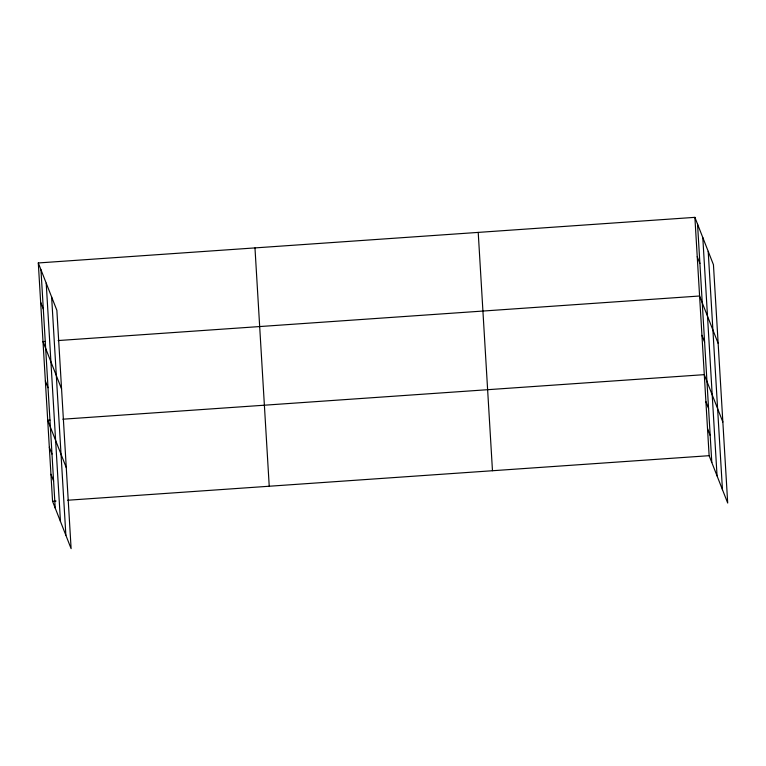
<?xml version="1.0" encoding="UTF-8"?>
<svg xmlns="http://www.w3.org/2000/svg" width="766" height="766" viewBox="0 0 766 766"><rect width="100%" height="100%" fill="white"/><g stroke="black" fill="none" stroke-linecap="round" stroke-linejoin="round"><path stroke-width="1.15" d="M38.3 262.958L56.866 310.316L71.114 548.648L52.557 501.29L38.3 262.958L694.886 217.352L713.443 264.71L727.7 503.042L709.134 455.684L694.886 217.352M45.338 341.445L43.001 341.607L61.567 388.965M58.149 340.554L699.588 296.002L718.144 343.36M50.039 420.094L47.712 420.256L66.269 467.614M62.85 419.203L704.289 374.651L722.855 422.009M52.557 501.29L56.052 501.041M67.705 500.236L709.134 455.684M697.232 256.677L699.904 263.475M701.943 335.326L704.605 342.134M705.907 401.662L708.569 408.47M707.525 428.673L710.187 435.481M40.655 302.283L43.317 309.081M45.357 380.932L48.019 387.73M49.321 447.267L51.992 454.066M50.939 474.278L53.61 481.077M708.196 251.325L722.453 489.666M702.795 237.537L717.053 475.868M697.548 224.151L711.805 462.492M478.214 232.404L492.471 470.736M254.973 247.906L269.23 486.238M51.619 296.93L65.876 535.262M46.209 283.142L60.466 521.474M40.962 269.756L55.219 508.088"/></g></svg>
